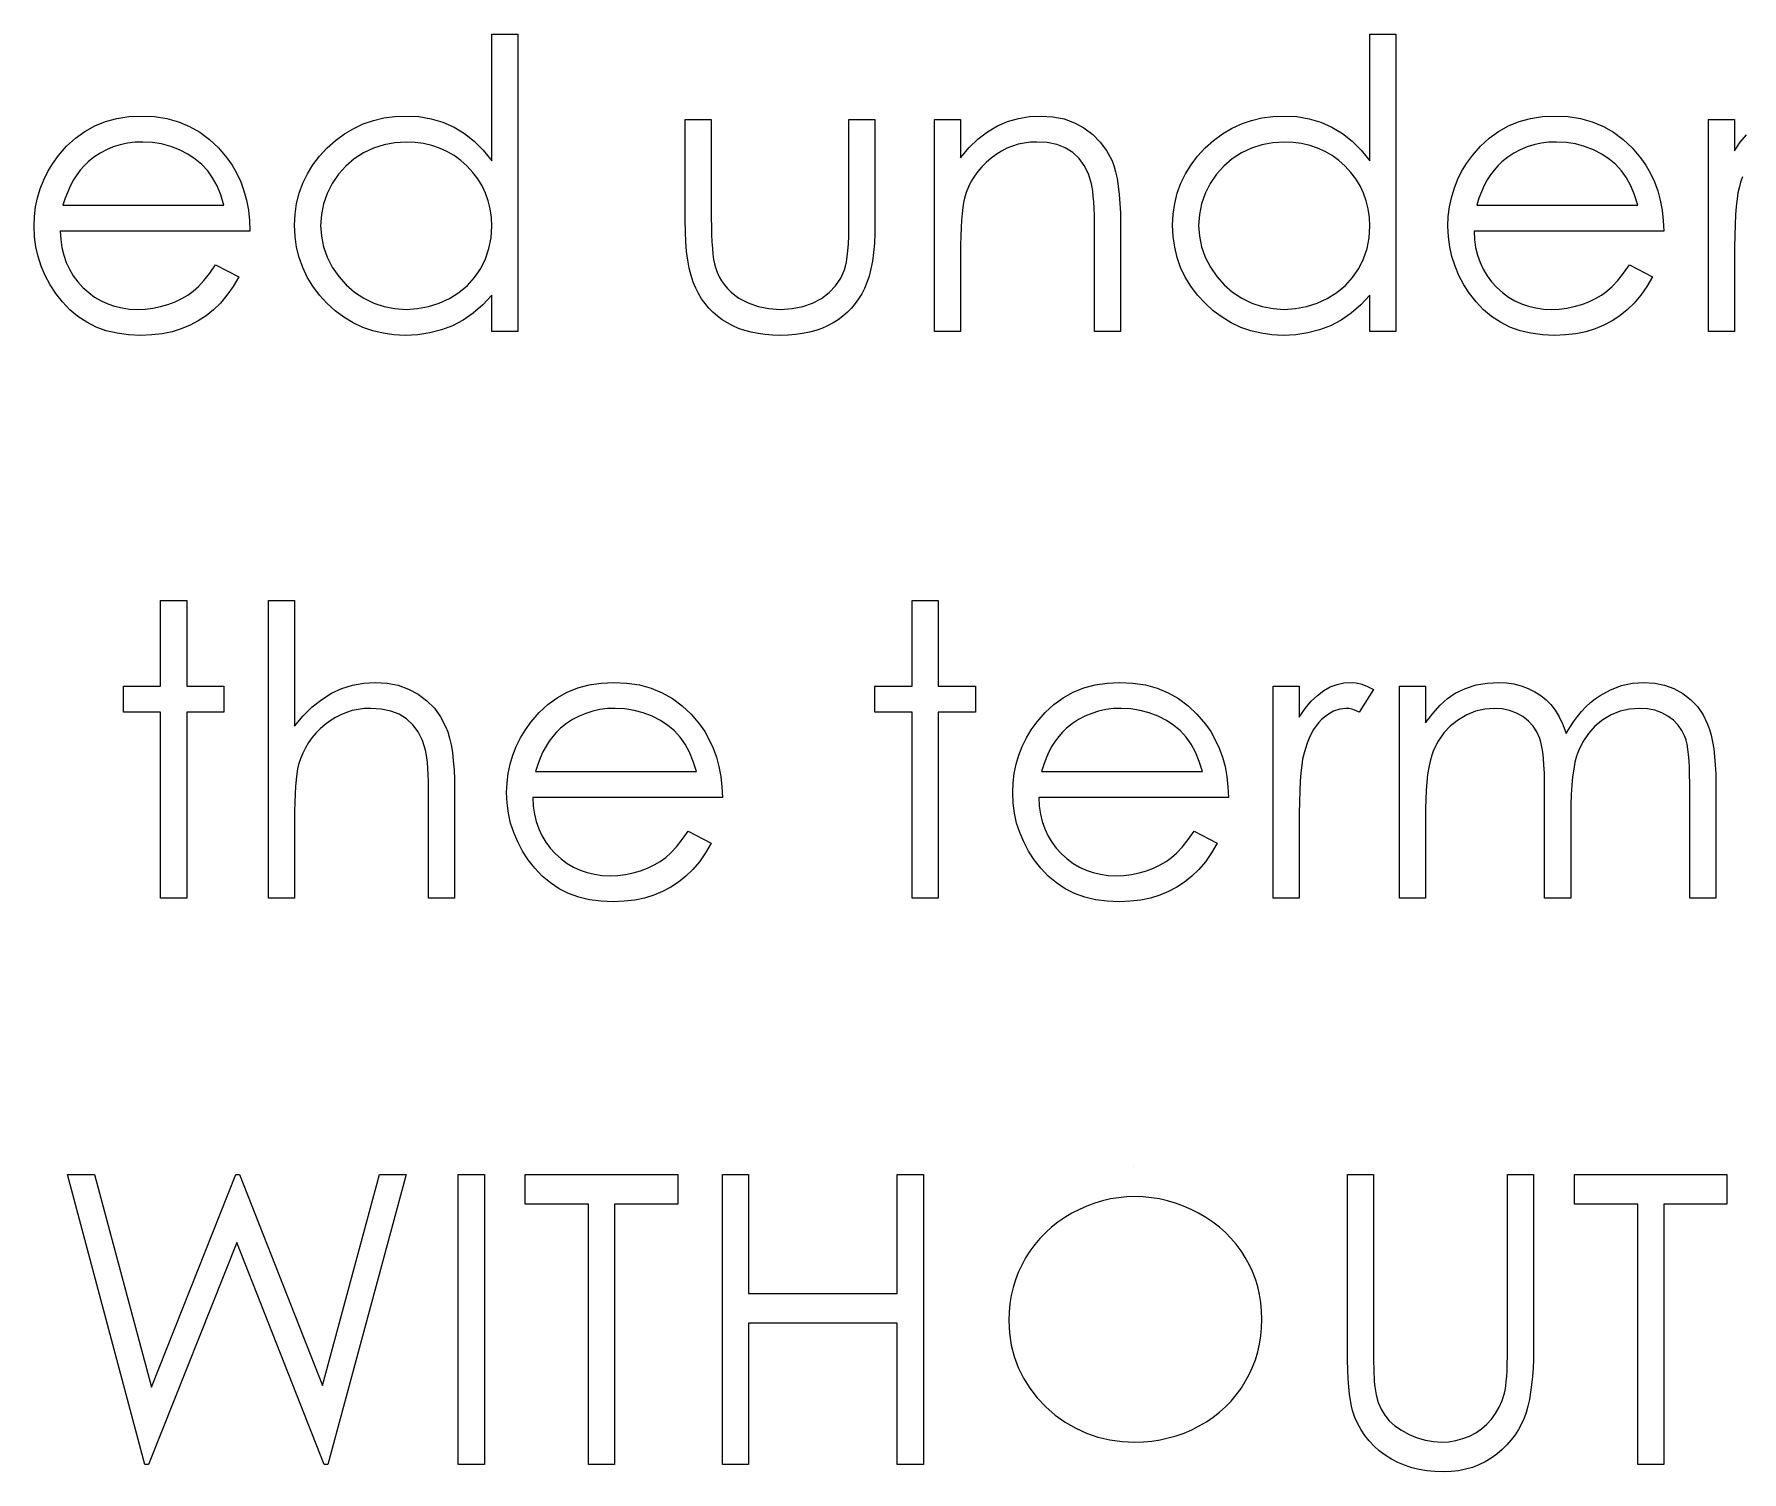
# Model space of a CAD drawing. Header units: millimetres. Extents: x 25 to 318, y 0 to 139.
# Drawn here: x 164.13 to 184.72, y 114.77 to 132.11 of the extents above; entities that cross this region are included whole.
import ezdxf

# ---------------------------------------------------------------- set-up
doc = ezdxf.new("R2010")
doc.units = ezdxf.units.MM

msp = doc.modelspace()

# ---------------------------------------------------------------- linework, layer by layer
at = {"color": 7, "linetype": 'Continuous'}
msp.add_line((177.385, 118.446), (177.385, 118.446), dxfattribs=at)
at = {"color": 7, "linetype": 'Continuous', "flags": 128}
for points in [[(169.958, 132.113), (169.959, 128.523), (169.959, 128.523), (169.644, 128.523), (169.644, 128.523), (169.644, 128.965), (169.644, 128.965), (169.536, 128.848), (169.421, 128.747), (169.299, 128.662), (169.172, 128.595), (169.038, 128.544), (168.898, 128.507), (168.752, 128.485), (168.6, 128.478), (168.6, 128.478), (168.464, 128.484), (168.334, 128.503), (168.209, 128.533), (168.088, 128.575), (167.973, 128.629), (167.862, 128.696), (167.757, 128.775), (167.657, 128.866), (167.565, 128.965), (167.486, 129.07), (167.419, 129.18), (167.364, 129.296), (167.321, 129.416), (167.291, 129.542), (167.273, 129.673), (167.266, 129.809), (167.266, 129.809), (167.273, 129.942), (167.291, 130.071), (167.322, 130.194), (167.365, 130.314), (167.42, 130.427), (167.488, 130.536), (167.568, 130.64), (167.66, 130.739), (167.761, 130.83), (167.868, 130.908), (167.979, 130.975), (168.095, 131.029), (168.216, 131.071), (168.342, 131.102), (168.474, 131.119), (168.61, 131.125), (168.61, 131.125), (168.766, 131.117), (168.915, 131.092), (169.056, 131.049), (169.189, 130.99), (169.314, 130.914), (169.433, 130.822), (169.542, 130.712), (169.644, 130.586), (169.644, 130.586), (169.644, 132.113), (169.644, 132.113), (169.959, 132.113)], [(180.548, 132.113), (180.548, 128.523), (180.548, 128.523), (180.234, 128.523), (180.234, 128.523), (180.234, 128.965), (180.234, 128.965), (180.126, 128.848), (180.011, 128.747), (179.889, 128.662), (179.762, 128.595), (179.628, 128.544), (179.488, 128.507), (179.342, 128.485), (179.19, 128.478), (179.19, 128.478), (179.054, 128.484), (178.924, 128.503), (178.798, 128.533), (178.678, 128.575), (178.563, 128.629), (178.452, 128.696), (178.347, 128.775), (178.247, 128.866), (178.155, 128.965), (178.075, 129.07), (178.009, 129.18), (177.953, 129.296), (177.911, 129.416), (177.881, 129.542), (177.862, 129.673), (177.856, 129.809), (177.856, 129.809), (177.862, 129.942), (177.881, 130.071), (177.911, 130.194), (177.955, 130.314), (178.01, 130.427), (178.078, 130.536), (178.157, 130.64), (178.25, 130.739), (178.351, 130.83), (178.458, 130.908), (178.568, 130.975), (178.685, 131.029), (178.806, 131.071), (178.932, 131.102), (179.063, 131.119), (179.199, 131.125), (179.199, 131.125), (179.356, 131.117), (179.504, 131.092), (179.645, 131.049), (179.778, 130.99), (179.904, 130.914), (180.022, 130.822), (180.132, 130.712), (180.234, 130.586), (180.234, 130.586), (180.234, 132.113), (180.234, 132.113), (180.548, 132.113)], [(166.314, 129.331), (166.593, 129.184), (166.593, 129.184), (166.524, 129.067), (166.451, 128.962), (166.372, 128.868), (166.288, 128.787), (166.199, 128.716), (166.105, 128.654), (166.005, 128.601), (165.9, 128.557), (165.788, 128.522), (165.67, 128.498), (165.544, 128.483), (165.412, 128.478), (165.412, 128.478), (165.265, 128.484), (165.126, 128.503), (164.995, 128.535), (164.873, 128.579), (164.759, 128.636), (164.653, 128.705), (164.555, 128.787), (164.466, 128.882), (164.386, 128.984), (164.317, 129.09), (164.258, 129.199), (164.211, 129.312), (164.173, 129.428), (164.146, 129.547), (164.131, 129.669), (164.125, 129.795), (164.125, 129.795), (164.13, 129.913), (164.143, 130.028), (164.167, 130.139), (164.199, 130.248), (164.24, 130.353), (164.291, 130.454), (164.351, 130.553), (164.42, 130.649), (164.42, 130.649), (164.517, 130.76), (164.622, 130.858), (164.735, 130.939), (164.856, 131.006), (164.985, 131.058), (165.122, 131.096), (165.267, 131.118), (165.419, 131.125), (165.419, 131.125), (165.577, 131.118), (165.726, 131.094), (165.867, 131.055), (165.999, 131), (166.124, 130.929), (166.241, 130.842), (166.349, 130.74), (166.449, 130.622), (166.449, 130.622), (166.514, 130.53), (166.569, 130.433), (166.617, 130.33), (166.656, 130.222), (166.686, 130.109), (166.709, 129.99), (166.722, 129.865), (166.728, 129.734), (166.728, 129.734), (164.439, 129.734), (164.439, 129.734), (164.446, 129.633), (164.46, 129.537), (164.482, 129.445), (164.513, 129.358), (164.551, 129.276), (164.597, 129.198), (164.652, 129.125), (164.714, 129.056), (164.783, 128.995), (164.855, 128.941), (164.932, 128.895), (165.012, 128.858), (165.096, 128.829), (165.185, 128.809), (165.276, 128.796), (165.373, 128.792), (165.373, 128.792), (165.466, 128.796), (165.558, 128.807), (165.649, 128.826), (165.739, 128.852), (165.825, 128.884), (165.905, 128.922), (165.977, 128.964), (166.043, 129.011), (166.107, 129.068), (166.173, 129.141), (166.243, 129.228), (166.314, 129.331)], [(171.978, 131.081), (172.292, 131.081), (172.292, 131.081), (172.292, 129.894), (172.292, 129.894), (172.293, 129.79), (172.295, 129.694), (172.299, 129.607), (172.305, 129.528), (172.312, 129.457), (172.32, 129.395), (172.33, 129.342), (172.342, 129.296), (172.342, 129.296), (172.363, 129.239), (172.387, 129.185), (172.417, 129.135), (172.45, 129.087), (172.487, 129.042), (172.53, 129.001), (172.575, 128.963), (172.626, 128.927), (172.736, 128.869), (172.856, 128.826), (172.987, 128.801), (173.127, 128.792), (173.127, 128.792), (173.267, 128.801), (173.396, 128.825), (173.514, 128.866), (173.621, 128.924), (173.714, 128.995), (173.792, 129.077), (173.854, 129.169), (173.9, 129.271), (173.9, 129.271), (173.912, 129.313), (173.923, 129.365), (173.932, 129.427), (173.94, 129.5), (173.945, 129.584), (173.949, 129.677), (173.951, 129.781), (173.952, 129.894), (173.952, 129.894), (173.952, 131.081), (173.952, 131.081), (174.266, 131.081), (174.266, 131.081), (174.266, 129.835), (174.266, 129.835), (174.264, 129.708), (174.259, 129.589), (174.249, 129.478), (174.235, 129.375), (174.217, 129.28), (174.195, 129.194), (174.169, 129.115), (174.14, 129.045), (174.106, 128.98), (174.069, 128.919), (174.027, 128.862), (173.982, 128.808), (173.933, 128.757), (173.879, 128.711), (173.822, 128.667), (173.76, 128.628), (173.695, 128.593), (173.625, 128.562), (173.552, 128.537), (173.475, 128.516), (173.393, 128.499), (173.307, 128.487), (173.218, 128.48), (173.124, 128.478), (173.124, 128.478), (173.031, 128.48), (172.941, 128.487), (172.856, 128.499), (172.774, 128.516), (172.696, 128.537), (172.622, 128.562), (172.552, 128.593), (172.486, 128.628), (172.424, 128.667), (172.366, 128.711), (172.312, 128.758), (172.262, 128.808), (172.217, 128.863), (172.175, 128.921), (172.138, 128.983), (172.104, 129.048), (172.075, 129.12), (172.049, 129.199), (172.027, 129.289), (172.009, 129.385), (171.995, 129.491), (171.985, 129.605), (171.98, 129.727), (171.978, 129.859), (171.978, 129.859), (171.978, 131.081)], [(174.984, 131.081), (175.298, 131.081), (175.298, 131.081), (175.298, 130.619), (175.298, 130.619), (175.401, 130.743), (175.509, 130.849), (175.623, 130.935), (175.742, 131.005), (175.866, 131.057), (175.996, 131.095), (176.131, 131.118), (176.271, 131.125), (176.271, 131.125), (176.413, 131.116), (176.546, 131.09), (176.671, 131.044), (176.787, 130.981), (176.893, 130.903), (176.984, 130.811), (177.06, 130.708), (177.121, 130.591), (177.146, 130.526), (177.167, 130.452), (177.186, 130.37), (177.201, 130.279), (177.212, 130.179), (177.221, 130.071), (177.226, 129.954), (177.228, 129.829), (177.228, 129.829), (177.228, 128.523), (177.228, 128.523), (176.914, 128.523), (176.914, 128.523), (176.914, 129.726), (176.914, 129.726), (176.913, 129.83), (176.912, 129.926), (176.909, 130.012), (176.905, 130.09), (176.899, 130.158), (176.893, 130.217), (176.885, 130.267), (176.877, 130.308), (176.877, 130.308), (176.841, 130.426), (176.791, 130.528), (176.728, 130.614), (176.651, 130.685), (176.562, 130.741), (176.459, 130.78), (176.344, 130.804), (176.217, 130.811), (176.217, 130.811), (176.141, 130.809), (176.067, 130.799), (175.995, 130.784), (175.926, 130.763), (175.858, 130.735), (175.792, 130.702), (175.728, 130.662), (175.666, 130.616), (175.608, 130.566), (175.556, 130.513), (175.508, 130.457), (175.465, 130.398), (175.428, 130.337), (175.396, 130.272), (175.368, 130.204), (175.347, 130.134), (175.347, 130.134), (175.335, 130.082), (175.326, 130.02), (175.317, 129.95), (175.31, 129.868), (175.305, 129.778), (175.301, 129.678), (175.299, 129.568), (175.298, 129.448), (175.298, 129.448), (175.298, 128.523), (175.298, 128.523), (174.984, 128.523), (174.984, 128.523), (174.984, 131.081)], [(183.365, 129.331), (183.644, 129.184), (183.644, 129.184), (183.576, 129.067), (183.502, 128.962), (183.424, 128.868), (183.339, 128.787), (183.25, 128.716), (183.156, 128.654), (183.056, 128.601), (182.951, 128.557), (182.84, 128.522), (182.721, 128.498), (182.596, 128.483), (182.463, 128.478), (182.463, 128.478), (182.316, 128.484), (182.177, 128.503), (182.047, 128.535), (181.924, 128.579), (181.81, 128.636), (181.704, 128.705), (181.606, 128.787), (181.517, 128.882), (181.437, 128.984), (181.368, 129.09), (181.31, 129.199), (181.262, 129.312), (181.224, 129.428), (181.198, 129.547), (181.182, 129.669), (181.177, 129.795), (181.177, 129.795), (181.181, 129.913), (181.195, 130.028), (181.218, 130.139), (181.25, 130.248), (181.291, 130.353), (181.342, 130.454), (181.402, 130.553), (181.471, 130.649), (181.471, 130.649), (181.568, 130.76), (181.674, 130.858), (181.786, 130.939), (181.908, 131.006), (182.037, 131.058), (182.173, 131.096), (182.318, 131.118), (182.471, 131.125), (182.471, 131.125), (182.628, 131.118), (182.777, 131.094), (182.918, 131.055), (183.051, 131), (183.175, 130.929), (183.292, 130.842), (183.4, 130.74), (183.501, 130.622), (183.501, 130.622), (183.565, 130.53), (183.621, 130.433), (183.668, 130.33), (183.707, 130.222), (183.738, 130.109), (183.76, 129.99), (183.773, 129.865), (183.779, 129.734), (183.779, 129.734), (181.491, 129.734), (181.491, 129.734), (181.497, 129.633), (181.511, 129.537), (181.533, 129.445), (181.564, 129.358), (181.602, 129.276), (181.648, 129.198), (181.703, 129.125), (181.765, 129.056), (181.834, 128.995), (181.906, 128.941), (181.983, 128.895), (182.063, 128.858), (182.148, 128.829), (182.236, 128.809), (182.328, 128.796), (182.424, 128.792), (182.424, 128.792), (182.518, 128.796), (182.61, 128.807), (182.701, 128.826), (182.79, 128.852), (182.877, 128.884), (182.956, 128.922), (183.028, 128.964), (183.094, 129.011), (183.158, 129.068), (183.224, 129.141), (183.294, 129.228), (183.365, 129.331)], [(184.317, 131.081), (184.632, 131.081), (184.632, 131.081), (184.632, 130.704), (184.632, 130.704), (184.703, 130.808), (184.777, 130.896)], [(184.729, 130.392), (184.707, 130.328), (184.688, 130.26), (184.688, 130.26), (184.674, 130.199), (184.663, 130.124), (184.653, 130.035), (184.646, 129.932), (184.639, 129.816), (184.635, 129.685), (184.632, 129.541), (184.632, 129.382), (184.632, 129.382), (184.632, 128.523), (184.632, 128.523), (184.318, 128.523), (184.318, 128.523), (184.318, 131.081)], [(166.414, 130.049), (166.377, 130.173), (166.331, 130.283), (166.278, 130.381), (166.218, 130.465), (166.149, 130.539), (166.069, 130.606), (165.98, 130.665), (165.879, 130.716), (165.773, 130.758), (165.663, 130.788), (165.551, 130.806), (165.436, 130.811), (165.436, 130.811), (165.342, 130.808), (165.251, 130.797), (165.163, 130.778), (165.079, 130.752), (164.998, 130.717), (164.921, 130.677), (164.847, 130.628), (164.777, 130.572), (164.777, 130.572), (164.727, 130.525), (164.682, 130.473), (164.639, 130.417), (164.6, 130.354), (164.563, 130.286), (164.53, 130.212), (164.5, 130.133), (164.472, 130.049), (164.472, 130.049), (166.414, 130.049)], [(168.614, 130.811), (168.476, 130.803), (168.345, 130.778), (168.218, 130.737), (168.097, 130.68), (167.985, 130.607), (167.885, 130.521), (167.796, 130.422), (167.72, 130.309), (167.659, 130.189), (167.615, 130.064), (167.589, 129.936), (167.58, 129.805), (167.58, 129.805), (167.589, 129.675), (167.615, 129.547), (167.66, 129.422), (167.721, 129.3), (167.798, 129.187), (167.887, 129.087), (167.988, 129), (168.101, 128.926), (168.222, 128.867), (168.347, 128.826), (168.477, 128.801), (168.611, 128.792), (168.611, 128.792), (168.747, 128.801), (168.88, 128.825), (169.008, 128.866), (169.133, 128.925), (169.248, 128.997), (169.351, 129.081), (169.438, 129.177), (169.511, 129.284), (169.569, 129.401), (169.611, 129.526), (169.636, 129.657), (169.644, 129.796), (169.644, 129.796), (169.64, 129.902), (169.626, 130.004), (169.602, 130.101), (169.57, 130.194), (169.528, 130.282), (169.477, 130.366), (169.417, 130.445), (169.346, 130.52), (169.27, 130.588), (169.189, 130.648), (169.104, 130.698), (169.015, 130.738), (168.921, 130.771), (168.823, 130.793), (168.72, 130.807), (168.614, 130.811)], [(179.204, 130.811), (179.066, 130.803), (178.934, 130.778), (178.808, 130.737), (178.687, 130.68), (178.575, 130.607), (178.474, 130.521), (178.386, 130.422), (178.31, 130.309), (178.249, 130.189), (178.205, 130.064), (178.179, 129.936), (178.17, 129.805), (178.17, 129.805), (178.179, 129.675), (178.205, 129.547), (178.249, 129.422), (178.311, 129.3), (178.388, 129.187), (178.476, 129.087), (178.577, 129), (178.69, 128.926), (178.812, 128.867), (178.937, 128.826), (179.067, 128.801), (179.201, 128.792), (179.201, 128.792), (179.337, 128.801), (179.469, 128.825), (179.598, 128.866), (179.722, 128.925), (179.838, 128.997), (179.94, 129.081), (180.027, 129.177), (180.101, 129.284), (180.159, 129.401), (180.201, 129.526), (180.226, 129.657), (180.234, 129.796), (180.234, 129.796), (180.229, 129.902), (180.215, 130.004), (180.192, 130.101), (180.16, 130.194), (180.118, 130.282), (180.067, 130.366), (180.006, 130.445), (179.936, 130.52), (179.86, 130.588), (179.779, 130.648), (179.694, 130.698), (179.605, 130.738), (179.511, 130.771), (179.412, 130.793), (179.31, 130.807), (179.204, 130.811)], [(183.465, 130.049), (183.428, 130.173), (183.382, 130.283), (183.33, 130.381), (183.269, 130.465), (183.201, 130.539), (183.121, 130.606), (183.031, 130.665), (182.931, 130.716), (182.824, 130.758), (182.714, 130.788), (182.602, 130.806), (182.487, 130.811), (182.487, 130.811), (182.393, 130.808), (182.302, 130.797), (182.214, 130.778), (182.131, 130.752), (182.049, 130.717), (181.972, 130.677), (181.899, 130.628), (181.828, 130.572), (181.828, 130.572), (181.779, 130.525), (181.733, 130.473), (181.69, 130.417), (181.651, 130.354), (181.615, 130.286), (181.581, 130.212), (181.551, 130.133), (181.524, 130.049), (181.524, 130.049), (183.465, 130.049)], [(165.651, 125.279), (165.965, 125.279), (165.965, 125.279), (165.965, 124.247), (165.965, 124.247), (166.414, 124.247), (166.414, 124.247), (166.414, 123.933), (166.414, 123.933), (165.965, 123.933), (165.965, 123.933), (165.965, 121.69), (165.965, 121.69), (165.651, 121.69), (165.651, 121.69), (165.651, 123.933), (165.651, 123.933), (165.202, 123.933), (165.202, 123.933), (165.202, 124.247), (165.202, 124.247), (165.651, 124.247), (165.651, 124.247), (165.651, 125.279)], [(166.952, 125.279), (167.266, 125.279), (167.266, 125.279), (167.266, 123.764), (167.266, 123.764), (167.37, 123.888), (167.479, 123.996), (167.593, 124.087), (167.712, 124.16), (167.836, 124.218), (167.966, 124.259), (168.1, 124.284), (168.239, 124.292), (168.239, 124.292), (168.381, 124.283), (168.514, 124.256), (168.639, 124.211), (168.755, 124.148), (168.861, 124.069), (168.952, 123.979), (169.027, 123.875), (169.088, 123.759), (169.114, 123.694), (169.135, 123.62), (169.154, 123.538), (169.169, 123.447), (169.18, 123.346), (169.189, 123.238), (169.194, 123.121), (169.196, 122.996), (169.196, 122.996), (169.196, 121.69), (169.196, 121.69), (168.882, 121.69), (168.882, 121.69), (168.882, 122.893), (168.882, 122.893), (168.881, 122.997), (168.88, 123.093), (168.877, 123.179), (168.873, 123.257), (168.868, 123.325), (168.861, 123.383), (168.854, 123.434), (168.845, 123.475), (168.845, 123.475), (168.807, 123.592), (168.757, 123.695), (168.694, 123.781), (168.617, 123.852), (168.528, 123.907), (168.427, 123.946), (168.312, 123.97), (168.184, 123.978), (168.184, 123.978), (168.108, 123.975), (168.035, 123.966), (167.962, 123.951), (167.893, 123.93), (167.825, 123.902), (167.76, 123.869), (167.696, 123.829), (167.634, 123.783), (167.576, 123.733), (167.524, 123.68), (167.476, 123.624), (167.433, 123.565), (167.396, 123.503), (167.364, 123.439), (167.336, 123.371), (167.315, 123.301), (167.315, 123.301), (167.303, 123.25), (167.294, 123.189), (167.285, 123.118), (167.278, 123.036), (167.273, 122.946), (167.269, 122.845), (167.267, 122.735), (167.266, 122.614), (167.266, 122.614), (167.266, 121.69), (167.266, 121.69), (166.952, 121.69), (166.952, 121.69), (166.952, 125.279)], [(174.715, 125.279), (175.029, 125.279), (175.029, 125.279), (175.029, 124.247), (175.029, 124.247), (175.478, 124.247), (175.478, 124.247), (175.478, 123.933), (175.478, 123.933), (175.029, 123.933), (175.029, 123.933), (175.029, 121.69), (175.029, 121.69), (174.715, 121.69), (174.715, 121.69), (174.715, 123.933), (174.715, 123.933), (174.266, 123.933), (174.266, 123.933), (174.266, 124.247), (174.266, 124.247), (174.715, 124.247), (174.715, 124.247), (174.715, 125.279)], [(172.013, 122.497), (172.292, 122.351), (172.292, 122.351), (172.223, 122.234), (172.15, 122.128), (172.071, 122.035), (171.987, 121.953), (171.898, 121.882), (171.804, 121.821), (171.704, 121.767), (171.598, 121.723), (171.487, 121.689), (171.369, 121.664), (171.243, 121.65), (171.11, 121.645), (171.11, 121.645), (170.963, 121.651), (170.824, 121.67), (170.694, 121.701), (170.571, 121.746), (170.458, 121.802), (170.352, 121.872), (170.254, 121.954), (170.165, 122.049), (170.085, 122.151), (170.015, 122.257), (169.957, 122.366), (169.909, 122.479), (169.872, 122.595), (169.845, 122.713), (169.83, 122.836), (169.824, 122.961), (169.824, 122.961), (169.829, 123.079), (169.842, 123.194), (169.865, 123.306), (169.898, 123.414), (169.939, 123.519), (169.989, 123.621), (170.05, 123.72), (170.118, 123.815), (170.118, 123.815), (170.216, 123.927), (170.321, 124.024), (170.434, 124.106), (170.555, 124.173), (170.684, 124.225), (170.821, 124.263), (170.965, 124.284), (171.118, 124.292), (171.118, 124.292), (171.275, 124.284), (171.425, 124.261), (171.566, 124.221), (171.698, 124.167), (171.823, 124.096), (171.939, 124.009), (172.048, 123.907), (172.148, 123.789), (172.148, 123.789), (172.213, 123.697), (172.268, 123.6), (172.316, 123.497), (172.354, 123.389), (172.385, 123.276), (172.408, 123.156), (172.421, 123.032), (172.427, 122.901), (172.427, 122.901), (170.138, 122.901), (170.138, 122.901), (170.144, 122.8), (170.158, 122.703), (170.181, 122.612), (170.212, 122.525), (170.25, 122.443), (170.296, 122.365), (170.35, 122.292), (170.413, 122.223), (170.482, 122.161), (170.554, 122.107), (170.63, 122.062), (170.711, 122.025), (170.795, 121.996), (170.883, 121.976), (170.975, 121.963), (171.071, 121.959), (171.071, 121.959), (171.165, 121.962), (171.257, 121.974), (171.348, 121.992), (171.438, 122.018), (171.524, 122.051), (171.603, 122.089), (171.676, 122.131), (171.742, 122.178), (171.805, 122.234), (171.872, 122.307), (171.941, 122.394), (172.013, 122.497)], [(178.115, 122.497), (178.394, 122.351), (178.394, 122.351), (178.326, 122.234), (178.252, 122.128), (178.174, 122.035), (178.089, 121.953), (178, 121.882), (177.906, 121.821), (177.806, 121.767), (177.701, 121.723), (177.59, 121.689), (177.471, 121.664), (177.346, 121.65), (177.213, 121.645), (177.213, 121.645), (177.066, 121.651), (176.927, 121.67), (176.797, 121.701), (176.674, 121.746), (176.56, 121.802), (176.454, 121.872), (176.356, 121.954), (176.267, 122.049), (176.187, 122.151), (176.118, 122.257), (176.06, 122.366), (176.012, 122.479), (175.974, 122.595), (175.948, 122.713), (175.932, 122.836), (175.927, 122.961), (175.927, 122.961), (175.931, 123.079), (175.945, 123.194), (175.968, 123.306), (176, 123.414), (176.041, 123.519), (176.092, 123.621), (176.152, 123.72), (176.221, 123.815), (176.221, 123.815), (176.318, 123.927), (176.424, 124.024), (176.536, 124.106), (176.658, 124.173), (176.787, 124.225), (176.923, 124.263), (177.068, 124.284), (177.221, 124.292), (177.221, 124.292), (177.378, 124.284), (177.527, 124.261), (177.668, 124.221), (177.801, 124.167), (177.925, 124.096), (178.042, 124.009), (178.15, 123.907), (178.251, 123.789), (178.251, 123.789), (178.315, 123.697), (178.371, 123.6), (178.418, 123.497), (178.457, 123.389), (178.488, 123.276), (178.51, 123.156), (178.523, 123.032), (178.529, 122.901), (178.529, 122.901), (176.241, 122.901), (176.241, 122.901), (176.247, 122.8), (176.261, 122.703), (176.283, 122.612), (176.314, 122.525), (176.352, 122.443), (176.398, 122.365), (176.453, 122.292), (176.515, 122.223), (176.584, 122.161), (176.656, 122.107), (176.733, 122.062), (176.813, 122.025), (176.898, 121.996), (176.986, 121.976), (177.078, 121.963), (177.174, 121.959), (177.174, 121.959), (177.268, 121.962), (177.36, 121.974), (177.451, 121.992), (177.54, 122.018), (177.627, 122.051), (177.706, 122.089), (177.778, 122.131), (177.844, 122.178), (177.908, 122.234), (177.974, 122.307), (178.044, 122.394), (178.115, 122.497)], [(179.067, 124.247), (179.382, 124.247), (179.382, 124.247), (179.382, 123.871), (179.382, 123.871), (179.453, 123.975), (179.527, 124.063), (179.602, 124.135), (179.679, 124.193), (179.758, 124.236), (179.839, 124.268), (179.921, 124.286), (180.006, 124.292), (180.006, 124.292), (180.071, 124.287), (180.138, 124.27), (180.208, 124.243), (180.279, 124.204), (180.279, 124.204), (180.107, 123.932), (180.107, 123.932), (180.061, 123.952), (180.019, 123.967), (179.98, 123.975), (179.946, 123.978), (179.946, 123.978), (179.871, 123.97), (179.797, 123.944), (179.724, 123.902), (179.653, 123.843), (179.619, 123.808), (179.586, 123.767), (179.557, 123.722), (179.529, 123.672), (179.503, 123.618), (179.479, 123.559), (179.457, 123.495), (179.438, 123.427), (179.438, 123.427), (179.424, 123.366), (179.413, 123.291), (179.403, 123.202), (179.396, 123.099), (179.389, 122.982), (179.385, 122.852), (179.382, 122.708), (179.382, 122.549), (179.382, 122.549), (179.382, 121.69), (179.382, 121.69), (179.068, 121.69), (179.068, 121.69), (179.068, 124.247)], [(180.593, 124.247), (180.907, 124.247), (180.907, 124.247), (180.907, 123.803), (180.907, 123.803), (180.994, 123.918), (181.083, 124.016), (181.172, 124.097), (181.262, 124.162), (181.262, 124.162), (181.389, 124.219), (181.519, 124.26), (181.653, 124.284), (181.789, 124.292), (181.789, 124.292), (181.882, 124.287), (181.972, 124.274), (182.059, 124.251), (182.144, 124.219), (182.225, 124.179), (182.297, 124.133), (182.362, 124.081), (182.419, 124.023), (182.47, 123.956), (182.518, 123.875), (182.563, 123.782), (182.603, 123.674), (182.603, 123.674), (182.645, 123.748), (182.69, 123.817), (182.738, 123.881), (182.788, 123.941), (182.84, 123.996), (182.895, 124.047), (182.952, 124.093), (183.013, 124.134), (183.138, 124.203), (183.268, 124.253), (183.402, 124.282), (183.541, 124.292), (183.541, 124.292), (183.67, 124.284), (183.79, 124.259), (183.903, 124.217), (184.008, 124.159), (184.103, 124.086), (184.185, 124), (184.254, 123.901), (184.309, 123.788), (184.332, 123.725), (184.352, 123.654), (184.369, 123.576), (184.383, 123.491), (184.393, 123.398), (184.401, 123.298), (184.406, 123.19), (184.407, 123.075), (184.407, 123.075), (184.407, 121.69), (184.407, 121.69), (184.093, 121.69), (184.093, 121.69), (184.093, 123.076), (184.093, 123.076), (184.092, 123.175), (184.09, 123.265), (184.085, 123.347), (184.078, 123.421), (184.07, 123.487), (184.06, 123.545), (184.048, 123.596), (184.034, 123.638), (183.999, 123.711), (183.953, 123.777), (183.897, 123.834), (183.83, 123.885), (183.755, 123.925), (183.672, 123.955), (183.583, 123.972), (183.487, 123.978), (183.487, 123.978), (183.368, 123.97), (183.255, 123.943), (183.147, 123.9), (183.044, 123.838), (182.95, 123.762), (182.87, 123.674), (182.803, 123.575), (182.75, 123.464), (182.728, 123.401), (182.709, 123.328), (182.694, 123.245), (182.68, 123.153), (182.671, 123.05), (182.663, 122.938), (182.659, 122.816), (182.657, 122.684), (182.657, 122.684), (182.657, 121.69), (182.657, 121.69), (182.343, 121.69), (182.343, 121.69), (182.343, 122.99), (182.343, 122.99), (182.342, 123.1), (182.34, 123.202), (182.335, 123.294), (182.328, 123.376), (182.32, 123.45), (182.31, 123.514), (182.298, 123.569), (182.284, 123.615), (182.25, 123.693), (182.204, 123.763), (182.148, 123.825), (182.08, 123.878), (182.005, 123.922), (181.921, 123.953), (181.831, 123.972), (181.735, 123.978), (181.735, 123.978), (181.621, 123.97), (181.511, 123.944), (181.404, 123.901), (181.302, 123.841), (181.208, 123.767), (181.127, 123.681), (181.059, 123.583), (181.004, 123.473), (180.982, 123.412), (180.962, 123.343), (180.945, 123.266), (180.932, 123.181), (180.921, 123.089), (180.914, 122.989), (180.909, 122.881), (180.907, 122.766), (180.907, 122.766), (180.907, 121.69), (180.907, 121.69), (180.593, 121.69), (180.593, 121.69), (180.593, 124.247)], [(172.112, 123.215), (172.075, 123.339), (172.03, 123.45), (171.977, 123.548), (171.917, 123.632), (171.848, 123.706), (171.768, 123.773), (171.678, 123.831), (171.578, 123.883), (171.472, 123.925), (171.361, 123.954), (171.249, 123.972), (171.134, 123.978), (171.134, 123.978), (171.04, 123.975), (170.949, 123.963), (170.862, 123.944), (170.778, 123.918), (170.697, 123.884), (170.62, 123.843), (170.546, 123.794), (170.475, 123.738), (170.475, 123.738), (170.426, 123.692), (170.381, 123.64), (170.338, 123.583), (170.299, 123.521), (170.262, 123.452), (170.228, 123.379), (170.198, 123.3), (170.171, 123.215), (170.171, 123.215), (172.112, 123.215)], [(178.215, 123.215), (178.178, 123.339), (178.132, 123.45), (178.08, 123.548), (178.019, 123.632), (177.951, 123.706), (177.871, 123.773), (177.781, 123.831), (177.681, 123.883), (177.574, 123.925), (177.464, 123.954), (177.352, 123.972), (177.237, 123.978), (177.237, 123.978), (177.143, 123.975), (177.052, 123.963), (176.964, 123.944), (176.881, 123.918), (176.799, 123.884), (176.722, 123.843), (176.649, 123.794), (176.578, 123.738), (176.578, 123.738), (176.529, 123.692), (176.483, 123.64), (176.44, 123.583), (176.401, 123.521), (176.365, 123.452), (176.331, 123.379), (176.301, 123.3), (176.274, 123.215), (176.274, 123.215), (178.215, 123.215)], [(164.529, 118.356), (164.854, 118.356), (164.854, 118.356), (165.539, 115.789), (165.539, 115.789), (166.557, 118.356), (166.557, 118.356), (166.603, 118.356), (166.603, 118.356), (167.603, 115.807), (167.603, 115.807), (168.291, 118.356), (168.291, 118.356), (168.612, 118.356), (168.612, 118.356), (167.669, 114.856), (167.669, 114.856), (167.624, 114.856), (167.624, 114.856), (166.571, 117.533), (166.571, 117.533), (165.505, 114.856), (165.505, 114.856), (165.46, 114.856), (165.46, 114.856), (164.529, 118.356)], [(169.241, 118.356), (169.555, 118.356), (169.555, 118.356), (169.555, 114.856), (169.555, 114.856), (169.241, 114.856), (169.241, 114.856), (169.241, 118.356)], [(170.048, 117.997), (170.048, 118.356), (170.048, 118.356), (171.888, 118.356), (171.888, 118.356), (171.888, 117.997), (171.888, 117.997), (171.125, 117.997), (171.125, 117.997), (171.125, 114.856), (171.125, 114.856), (170.811, 114.856), (170.811, 114.856), (170.811, 117.997), (170.811, 117.997), (170.048, 117.997)], [(172.426, 118.356), (172.741, 118.356), (172.741, 118.356), (172.741, 116.92), (172.741, 116.92), (174.535, 116.92), (174.535, 116.92), (174.535, 118.356), (174.535, 118.356), (174.85, 118.356), (174.85, 118.356), (174.85, 114.856), (174.85, 114.856), (174.535, 114.856), (174.535, 114.856), (174.535, 116.561), (174.535, 116.561), (172.741, 116.561), (172.741, 116.561), (172.741, 114.856), (172.741, 114.856), (172.427, 114.856), (172.427, 114.856), (172.427, 118.356)], [(179.965, 118.356), (180.279, 118.356), (180.279, 118.356), (180.279, 116.259), (180.279, 116.259), (180.279, 116.17), (180.28, 116.09), (180.281, 116.019), (180.283, 115.956), (180.285, 115.902), (180.287, 115.857), (180.29, 115.821), (180.293, 115.794), (180.293, 115.794), (180.311, 115.695), (180.337, 115.605), (180.372, 115.524), (180.414, 115.45), (180.468, 115.384), (180.535, 115.323), (180.615, 115.268), (180.707, 115.219), (180.806, 115.178), (180.904, 115.149), (181.004, 115.131), (181.104, 115.125), (181.104, 115.125), (181.189, 115.13), (181.273, 115.144), (181.355, 115.167), (181.436, 115.198), (181.512, 115.239), (181.582, 115.286), (181.645, 115.341), (181.702, 115.402), (181.751, 115.47), (181.795, 115.545), (181.83, 115.627), (181.859, 115.716), (181.859, 115.716), (181.867, 115.753), (181.874, 115.799), (181.88, 115.855), (181.885, 115.918), (181.89, 115.99), (181.892, 116.071), (181.894, 116.161), (181.894, 116.259), (181.894, 116.259), (181.894, 118.356), (181.894, 118.356), (182.209, 118.356), (182.209, 118.356), (182.209, 116.242), (182.209, 116.242), (182.207, 116.128), (182.203, 116.019), (182.196, 115.916), (182.186, 115.818), (182.173, 115.726), (182.159, 115.64), (182.141, 115.559), (182.12, 115.484), (182.095, 115.413), (182.064, 115.344), (182.028, 115.278), (181.987, 115.214), (181.939, 115.151), (181.887, 115.093), (181.829, 115.035), (181.765, 114.98), (181.697, 114.931), (181.625, 114.887), (181.549, 114.85), (181.471, 114.82), (181.389, 114.797), (181.303, 114.78), (181.214, 114.77), (181.121, 114.766), (181.121, 114.766), (181.02, 114.77), (180.923, 114.779), (180.83, 114.795), (180.74, 114.817), (180.654, 114.846), (180.572, 114.88), (180.494, 114.921), (180.419, 114.968), (180.348, 115.021), (180.285, 115.078), (180.226, 115.139), (180.175, 115.204), (180.129, 115.273), (180.089, 115.346), (180.055, 115.423), (180.027, 115.505), (180.027, 115.505), (180.013, 115.561), (180, 115.627), (179.99, 115.705), (179.98, 115.792), (179.974, 115.889), (179.969, 115.996), (179.966, 116.114), (179.965, 116.242), (179.965, 116.242), (179.965, 118.356)], [(182.702, 117.997), (182.702, 118.356), (182.702, 118.356), (184.542, 118.356), (184.542, 118.356), (184.542, 117.997), (184.542, 117.997), (183.779, 117.997), (183.779, 117.997), (183.779, 114.856), (183.779, 114.856), (183.465, 114.856), (183.465, 114.856), (183.465, 117.997), (183.465, 117.997), (182.702, 117.997)], [(177.4, 118.087), (177.301, 118.084), (177.203, 118.074), (177.106, 118.059), (177.01, 118.037), (176.916, 118.008), (176.823, 117.974), (176.732, 117.933), (176.642, 117.886), (176.555, 117.835), (176.473, 117.778), (176.396, 117.717), (176.323, 117.652), (176.256, 117.582), (176.193, 117.509), (176.135, 117.43), (176.083, 117.347), (176.036, 117.262), (175.995, 117.173), (175.96, 117.082), (175.932, 116.989), (175.91, 116.894), (175.894, 116.796), (175.884, 116.695), (175.882, 116.592), (175.882, 116.592), (175.889, 116.441), (175.91, 116.296), (175.944, 116.157), (175.993, 116.024), (176.056, 115.896), (176.132, 115.775), (176.222, 115.66), (176.327, 115.55), (176.441, 115.451), (176.561, 115.365), (176.687, 115.292), (176.818, 115.232), (176.955, 115.185), (177.097, 115.152), (177.246, 115.132), (177.4, 115.125), (177.4, 115.125), (177.504, 115.128), (177.606, 115.137), (177.706, 115.153), (177.804, 115.175), (177.9, 115.202), (177.994, 115.235), (178.086, 115.275), (178.176, 115.32), (178.263, 115.372), (178.345, 115.427), (178.422, 115.487), (178.494, 115.552), (178.561, 115.62), (178.624, 115.694), (178.681, 115.772), (178.733, 115.855), (178.78, 115.941), (178.821, 116.029), (178.855, 116.12), (178.883, 116.213), (178.905, 116.308), (178.92, 116.406), (178.93, 116.506), (178.933, 116.608), (178.933, 116.608), (178.93, 116.71), (178.92, 116.81), (178.905, 116.906), (178.883, 117.001), (178.855, 117.093), (178.821, 117.182), (178.78, 117.269), (178.733, 117.354), (178.681, 117.435), (178.623, 117.512), (178.56, 117.585), (178.493, 117.654), (178.42, 117.718), (178.341, 117.779), (178.258, 117.835), (178.17, 117.886), (178.079, 117.933), (177.986, 117.974), (177.892, 118.008), (177.796, 118.037), (177.699, 118.059), (177.601, 118.074), (177.501, 118.084), (177.4, 118.087)]]:
    msp.add_lwpolyline(points, dxfattribs=at)

doc.saveas('drawing.dxf')
